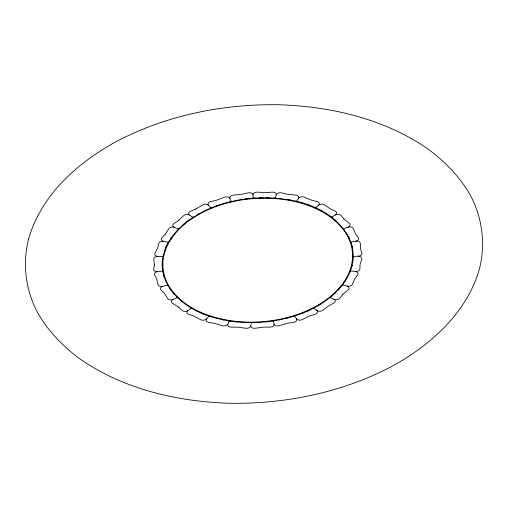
<?xml version="1.0" encoding="UTF-8"?>
<svg xmlns="http://www.w3.org/2000/svg" width="508" height="508" viewBox="0 0 508 508"><rect width="100%" height="100%" fill="white"/><g stroke="black" fill="none" stroke-linecap="round" stroke-linejoin="round"><path stroke-width="0.76" d="M162.281 262.541L162.344 261.093M154.407 265.182L153.816 259.353A3.829 2.483 -4.6 0 1 157.588 256.413L162.954 256.591L165.348 248.482L167.138 244.494L171.818 236.811L178.086 229.375L185.655 222.542L189.916 219.354L204.426 210.871L215.144 206.311L226.676 202.635L238.735 199.942C278.403 193.345 334.683 200.8 351.339 243.459C361.893 279.502 324.86 306.959 294.723 315.893L294.475 315.976C269.119 323.875 241.497 324.904 215.773 318.059C188.366 311.69 156.801 288.309 162.954 256.591M162.23 265.614L162.325 267.291M252.286 198.196L253.194 198.107L252.908 194.596A3.829 2.489 -4.6 0 0 248.075 192.875L242.17 194.246L233.47 195.123A3.829 2.489 -4.6 0 0 229.895 198.304L231.324 201.492L231.915 201.346M352.927 260.553L352.679 262.261M353.155 257.55L353.225 256.026M272.098 321.062L273.279 320.91L274.11 324.187A3.829 2.483 -4.6 0 1 270.021 327.101L263.9 327.12L255.238 328.238A3.829 2.489 -4.6 0 1 250.787 326.149L251.435 322.605M154.419 265.011L153.651 269.018A3.835 2.489 -4.6 0 0 157.588 271.653L162.763 271.062M273.825 198.012L275.323 198.088L276.288 194.57A3.829 2.489 -4.6 0 0 272.275 192.138L266.141 192.602L257.505 192.151A3.829 2.483 -4.6 0 0 252.959 194.761L252.959 194.837M352.127 265.125L351.707 266.827M164.09 252.108L164.586 250.673M350.774 269.799L350.253 271.31M165.722 247.65L166.459 245.999M230.899 321.151L229.318 320.948L227.749 324.396A3.835 2.489 -4.6 0 0 231.267 327.133L237.388 327.139L245.821 328.244A3.829 2.483 -4.6 0 0 250.755 325.984L250.774 325.901M276.25 194.818L276.282 194.742A3.829 2.483 -4.6 0 1 281.553 192.85L287.166 194.208L295.688 195.066A3.835 2.489 -4.6 0 1 298.666 198.082L296.507 201.416L295.396 201.174M167.85 243.211L168.764 241.567M345.897 280.029L345.059 281.292M227.825 324.148L227.781 324.225A3.829 2.483 -4.6 0 1 222.256 325.717L214.579 323.348L208.725 322.421A3.835 2.489 -4.6 0 1 206.324 319.176L209.067 315.982L209.594 316.173M170.517 238.773L171.507 237.287M343.002 284.251L341.808 285.775M298.545 198.323L298.602 198.247A3.829 2.483 -4.6 0 1 304.311 197.174L311.448 200.127L317.049 201.505A3.835 2.489 -4.6 0 1 318.84 204.94L315.589 207.905M178.308 229.159L179.368 228.136M339.636 288.385L338.252 289.909M342.659 294.577L339.833 298.26A3.829 2.483 -4.6 0 1 334.347 299.472L330.206 297.377M165.252 234.334L168.694 228.848A3.829 2.483 -4.6 0 1 173.971 227.235L178.492 228.987M165.189 234.41L161.906 237.738A3.835 2.489 -4.6 0 0 163.487 241.338L168.351 242.316M335.763 292.437L334.315 293.827M342.519 294.735L348.101 289.871A3.835 2.489 -4.6 0 0 347.186 286.15L342.57 284.798M206.489 318.948L206.419 319.011A3.829 2.483 -4.6 0 1 200.603 319.659L194.1 316.154L188.824 314.35A3.835 2.489 -4.6 0 1 187.674 310.775L191.427 308.032M182.366 225.33L183.94 223.996M331.165 296.564L330.01 297.542M186.836 221.659L188.633 220.313M178.283 220.701L183.604 215.722A3.829 2.483 -4.6 0 1 189.224 214.928L192.945 217.354M318.637 205.156L318.719 205.092A3.829 2.483 -4.6 0 1 324.561 204.889L330.346 208.896L335.216 211.106A3.835 2.489 -4.6 0 1 335.718 214.77L331.559 217.214L330.606 216.56M191.757 218.135L193.611 216.91M178.467 220.567L173.971 223.495A3.829 2.489 -4.6 0 0 174.206 227.292L174.301 227.336M320.269 304.343L318.402 305.435M187.909 310.572L187.82 310.629A3.829 2.483 -4.6 0 1 182.029 310.388L178.702 307.175M197.301 214.687L198.888 213.76M331.521 217.24L332.276 217.799M314.858 307.423L312.731 308.521M177.368 297.498L172.803 299.644A3.829 2.489 -4.6 0 0 172.637 303.352L178.86 307.308M195.663 209.118L202.514 204.997A3.829 2.489 -4.6 0 1 208.166 205.054L210.864 208.013M335.445 214.954L335.547 214.903A3.829 2.489 -4.6 0 1 341.205 215.589L343.916 219.056M309.08 310.286L306.889 311.283M210.318 208.229L212.376 207.416M195.885 209.01L190.544 211.226A3.829 2.489 -4.6 0 0 189.427 215.017M343.395 228.664L348.386 227.044A3.829 2.489 -4.6 0 0 349.206 223.349L343.783 218.91M302.793 312.972L300.844 313.754M173.101 299.479L172.993 299.523A3.829 2.489 -4.6 0 1 167.538 298.406L164.338 293.249L161.036 290.03A3.829 2.489 -4.6 0 1 162.503 286.385L167.608 284.956M216.459 205.861L218.834 205.041M222.885 203.752L225.323 203.035M348.063 227.19L348.177 227.152A3.829 2.489 -4.6 0 1 353.352 228.689L355.581 234.093L358.267 237.573A3.829 2.489 -4.6 0 1 356.171 241.109L350.863 242.157M288.144 317.798L286.023 318.326M229.679 201.892L231.311 201.466M281.508 319.38L278.994 319.881M162.846 286.264L162.731 286.296A3.829 2.489 -4.6 0 1 157.905 284.366L156.667 278.784L154.648 275.095A3.829 2.489 -4.6 0 1 157.34 271.71L157.709 271.647M274.688 320.656L273.279 320.91M245.402 198.92L247.447 198.691M355.81 241.205L355.93 241.186A3.829 2.489 -4.6 0 1 360.343 243.484L360.566 249.168L361.899 253.016A3.829 2.489 -4.6 0 1 358.648 256.197L353.206 256.432M267.621 321.634L265.208 321.907M253.194 198.107L254.826 198.018M259.245 197.796L261.88 197.72M251.123 322.612L249.612 322.574M263.563 198.177L251.168 198.774A94.869 61.614 -4.6 0 0 175.47 233.21L170.028 240.729A95.002 61.697 -4.6 0 0 231.464 320.777A95.002 61.697 -4.6 0 0 351.161 266.357A95.002 61.697 -4.6 0 0 263.563 198.196M266.325 197.72L268.808 197.758M358.267 256.235L358.388 256.235A3.835 2.489 -4.6 0 1 361.798 259.175L360.001 264.833L359.918 268.84A3.829 2.483 -4.6 0 1 355.683 271.501L350.393 270.91M244.57 322.453L242.106 322.307M237.731 321.97L235.16 321.704M157.963 256.407L157.842 256.394A3.835 2.489 -4.6 0 1 155.016 253.187L157.791 247.663L158.585 243.656A3.829 2.483 -4.6 0 1 163.233 241.313L163.595 241.364M229.318 320.948L228.46 320.789M288.931 199.834L291.205 200.279M355.308 271.475L355.422 271.494A3.835 2.489 -4.6 0 1 357.645 274.923L354.844 278.613L352.431 284.201A3.829 2.483 -4.6 0 1 347.434 286.188L347.085 286.112M223.882 319.938L221.958 319.564M296.507 201.416L297.796 201.765M301.739 202.851L304.019 203.537M209.048 316.008L207.607 315.462M308.064 204.908L309.956 205.581M203.752 314.014L201.625 313.131M198.133 311.556L196.107 310.572M320.904 210.522L322.529 211.43M192.684 308.737L190.97 307.778M325.914 213.404L327.685 214.547M334.042 299.345L334.124 299.396A3.829 2.489 -4.6 0 1 333.686 303.219L328.733 305.81L322.809 310.267A3.829 2.483 -4.6 0 1 317.132 310.636L313.893 307.918M181.839 301.479L180.632 300.444M335.001 220.021L336.423 221.24M177.857 297.98L176.505 296.634M316.884 310.464L316.948 310.528A3.829 2.489 -4.6 0 1 315.176 314.242L309.518 316.059L302.273 319.57A3.829 2.489 -4.6 0 1 296.716 319.081L294.596 315.932M174.263 294.253L173.012 292.799M343.548 228.835L344.157 229.711M171.056 290.278L170.015 288.842M208.382 205.251L208.331 205.181A3.829 2.489 -4.6 0 1 210.737 201.593L216.637 200.209L224.396 197.237A3.829 2.489 -4.6 0 1 229.781 198.158L229.921 198.38M346.208 232.645L347.097 234.124M168.148 285.852L167.5 284.766M348.571 236.798L349.345 238.411M296.539 318.872L296.577 318.941A3.829 2.489 -4.6 0 1 293.567 322.351L287.509 323.291L279.337 325.672A3.829 2.489 -4.6 0 1 274.193 324.345L274.098 324.11M350.482 241.141L351.072 242.729M163.938 276.257L163.532 274.714M351.955 245.802L352.298 247.11M162.884 271.831L162.617 270.142M28.48 239.446C22.244 264.084 25.73 290.481 37.706 312.852C48.254 331.362 63.297 346.704 80.391 359.251C123.927 389.268 177.222 401.631 229.489 403.263C285.509 404.12 342.119 392.557 391.871 366.363C430.822 345.04 467.176 312.63 479.52 268.554C485.756 243.916 482.27 217.519 470.294 195.148C459.746 176.638 444.703 161.296 427.609 148.749C384.073 118.732 330.778 106.369 278.511 104.737C222.491 103.88 165.881 115.443 116.129 141.637C77.178 162.96 40.824 195.37 28.48 239.446"/></g></svg>
